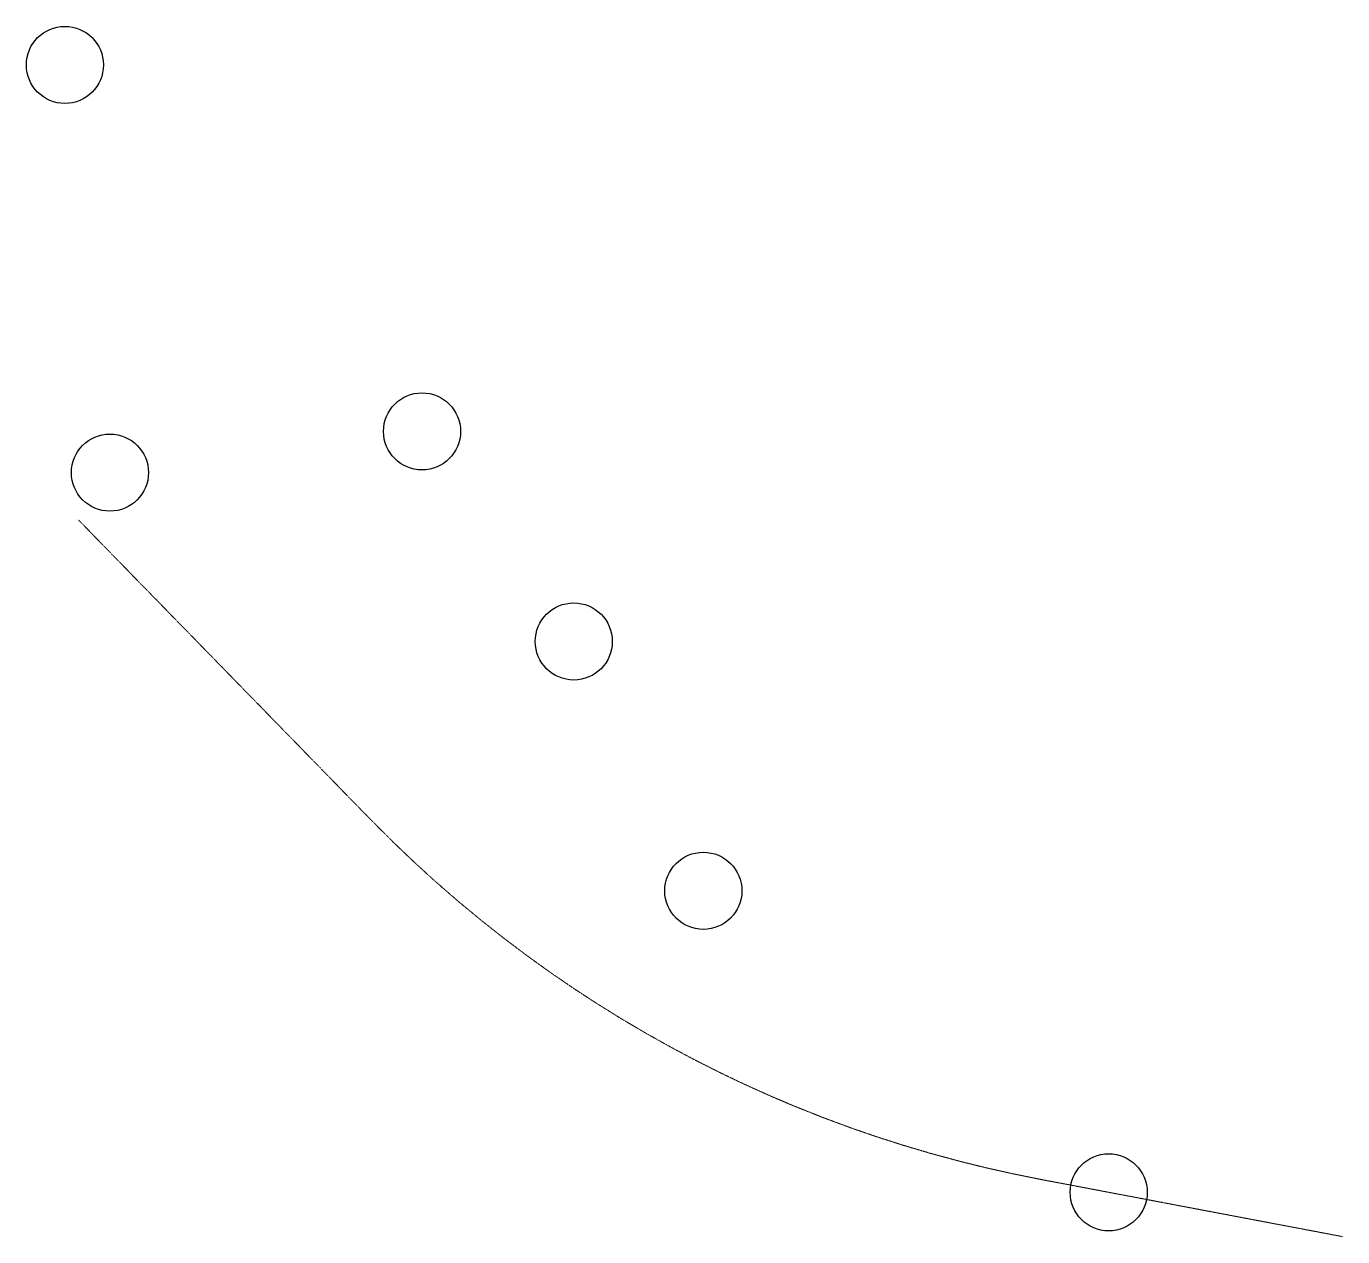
# Model space of a CAD drawing. Header units: feet. Extents: x 66645 to 70060, y 57628 to 60767.
import ezdxf

# ---------------------------------------------------------------- set-up
doc = ezdxf.new("R2010")
doc.units = ezdxf.units.FT
doc.header["$MEASUREMENT"] = 0
doc.linetypes.add('PHANTOM2', pattern=[1.25, 0.625, -0.125, 0.125, -0.125, 0.125, -0.125])
doc.layers.add('C-ANNO', color=7, linetype='Continuous')
doc.layers.add('Centerline_PLN_x', color=1, linetype='PHANTOM2', lineweight=0)

msp = doc.modelspace()

# ---------------------------------------------------------------- linework, layer by layer
at = {"layer": 'C-ANNO'}
for centre in [(66745, 60666.9), (67671.5, 59716.4), (66861.8, 59609.5), (68065.2, 59171.6), (68401.3, 58525), (69452.9, 57743)]:
    msp.add_circle(centre, 100, dxfattribs=at)
at = {"layer": 'Centerline_PLN_x'}
msp.add_polyline3d([(70059.9, 57628, 5646.4), (69274.1, 57776.9, 5638.7), (69203.4, 57791.2, 5638.1), (69133, 57807, 5637.4), (69069.3, 57822.7, 5636.7), (68990.1, 57844.2, 5635.8), (68917.8, 57865.6, 5634.6), (68852.2, 57886.7, 5633.4), (68783.9, 57910.2, 5631.8), (68713.2, 57936.4, 5630), (68636.9, 57966.7, 5627.8), (68576.5, 57992.3, 5625.8), (68507.7, 58023.3, 5623.2), (68445.5, 58052.9, 5620.7), (68372.3, 58089.9, 5617.7), (68314.4, 58120.8, 5615.3), (68248.6, 58157.7, 5612.5), (68189.3, 58192.7, 5609.9), (68119.6, 58236.1, 5606.9), (68062, 58273.8, 5604.4), (68007.8, 58310.8, 5602), (67946.5, 58354.8, 5599.6), (67881, 58404.1, 5597.4), (67824.4, 58448.9, 5595.8), (67766.2, 58497, 5594.6), (67704.3, 58550.8, 5593.7), (67651, 58599.4, 5593.3), (67596.4, 58651.5, 5593.3), (67538.4, 58709.5, 5593.7), (67112.3, 59146.3, 5598.8), (66780.7, 59486.2, 5602.8)], dxfattribs=at)

doc.saveas('drawing.dxf')
